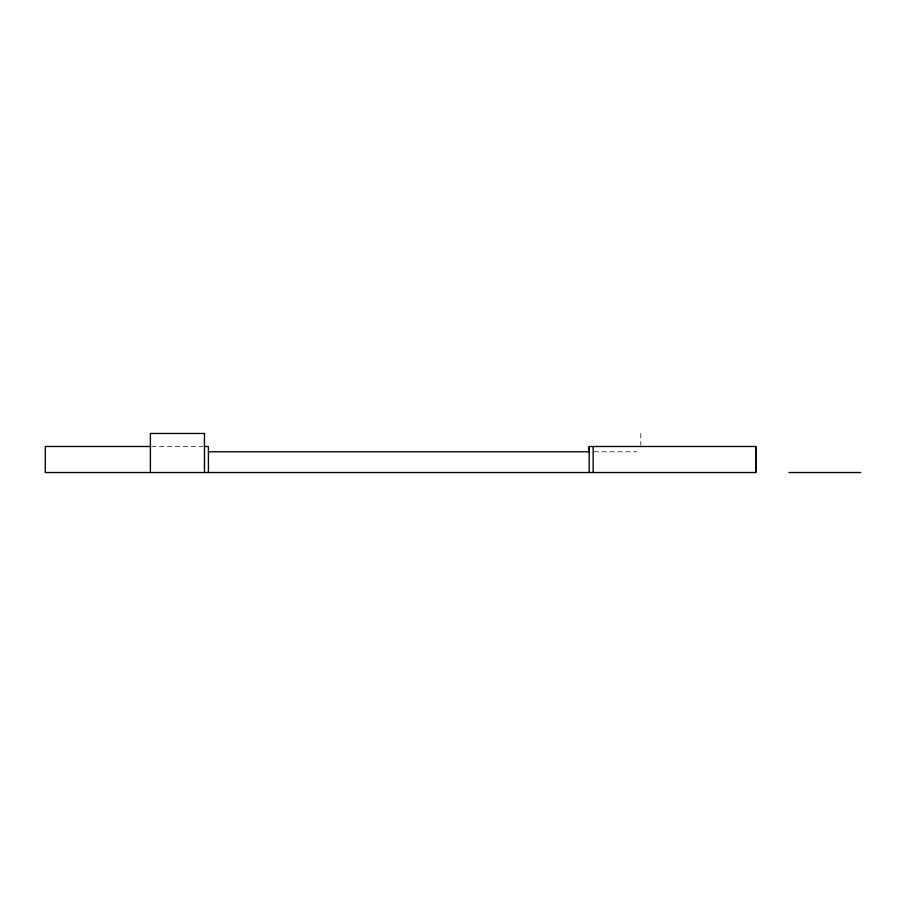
<?xml version="1.0" encoding="UTF-8"?>
<svg xmlns="http://www.w3.org/2000/svg" width="906" height="906" viewBox="0 0 906 906"><rect width="100%" height="100%" fill="white"/><g stroke="black" fill="none" stroke-linecap="round" stroke-linejoin="round"><path stroke-width="0.68" stroke-dasharray="4.53 3.4" d="M151.495 446.488L203.08 446.488M594.11 451.766L636.805 451.766M640.78 433.476L640.78 445.197"/><path stroke-width="1.36" d="M150.396 446.488L45.3 446.488L45.3 472.524L755.785 472.524L755.785 446.488L589.194 446.488L589.194 472.524M204.473 446.488L208.437 446.488L208.437 472.524M208.437 451.766L589.432 451.766M788.866 472.524L860.7 472.524M755.785 446.488L755.785 472.524M593.158 446.488L593.158 472.524M589.217 446.488L589.217 451.766M204.473 472.524L204.473 433.476L150.396 433.476L150.396 472.524"/></g></svg>
